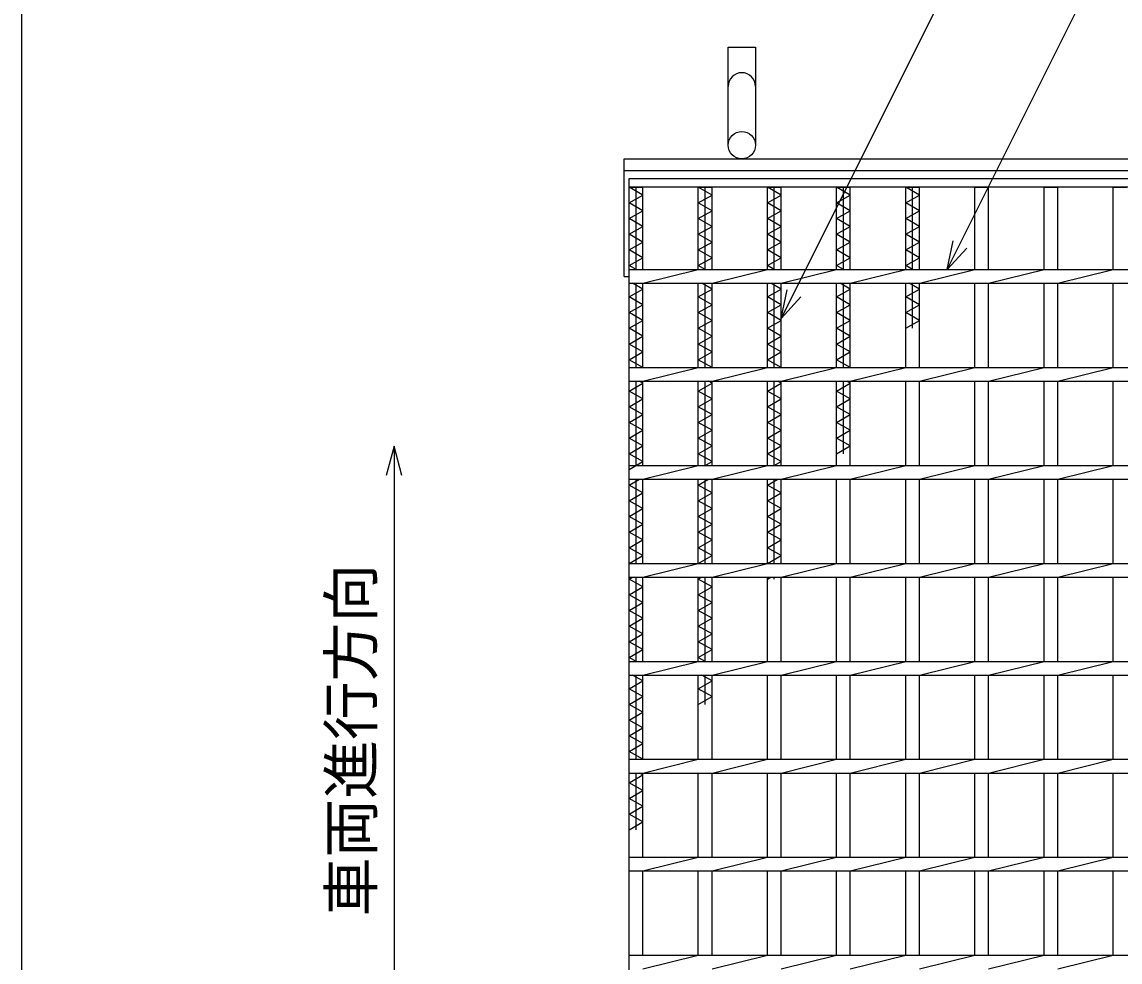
# Model space of a CAD drawing. Units: millimetres, scale not verified. Extents: x -1820 to 1731, y -1282 to 1054.
# Drawn here: x -1729 to -1168, y 54 to 534 of the extents above; entities that cross this region are included whole.
import ezdxf
from ezdxf.enums import TextEntityAlignment as Align

# ---------------------------------------------------------------- set-up
doc = ezdxf.new("R2010")
doc.units = ezdxf.units.MM
doc.header["$LTSCALE"] = 10
for name, color, linetype, lineweight in [('0_2', 150, 'Continuous', 25), ('16', 3, 'Continuous', 25), ('19', 6, 'Continuous', 25), ('22', 4, 'Continuous', 25)]:
    doc.layers.add(name, color=color, linetype=linetype, lineweight=lineweight)
doc.styles.add('ベクトル', font='')
doc.styles.get('ベクトル').set_extended_font_data('ベクトル')

msp = doc.modelspace()

# ---------------------------------------------------------------- linework, layer by layer
at = {"layer": '0_2'}
msp.add_line((-1729, -1146.5), (-1729, 1053.5), dxfattribs=at)
at = {"layer": '0_2', "color": 4}
for p, q in [((-1539, 317.33), (-1543, 302.33)), ((-1535, 302.33), (-1539, 317.33)), ((-1539, 317.33), (-1539, 17.33))]:
    msp.add_line(p, q, dxfattribs=at)
at = {"layer": '16'}
for p, q in [((-1419, 454), (-424, 454)), ((-1419, 449.5), (-1419, 454)), ((-424, 449.5), (-1419, 449.5)), ((-1419, -141.5), (-1419, 449.5)), ((-1419, 449.5), (-1412, 449.5)), ((-1412, 445.5), (-1419, 449.5)), ((-1415.5, 407.5), (-1415.5, 449.5)), ((-1412, 407.5), (-1412, 449.5)), ((-1383.7, 407.5), (-1383.7, 449.5)), ((-1383.7, 449.5), (-1376.7, 449.5)), ((-1376.7, 445.5), (-1383.7, 449.5)), ((-1380.2, 407.5), (-1380.2, 449.5)), ((-1376.7, 407.5), (-1376.7, 449.5)), ((-1348.4, 407.5), (-1348.4, 449.5)), ((-1348.4, 449.5), (-1341.4, 449.5)), ((-1341.4, 445.5), (-1348.4, 449.5)), ((-1344.9, 407.5), (-1344.9, 449.5)), ((-1341.4, 407.5), (-1341.4, 449.5)), ((-1313.1, 407.5), (-1313.1, 449.5)), ((-1313.1, 449.5), (-1306.1, 449.5)), ((-1306.1, 445.5), (-1313.1, 449.5)), ((-1309.6, 407.5), (-1309.6, 449.5)), ((-1306.1, 407.5), (-1306.1, 449.5)), ((-1277.8, 407.5), (-1277.8, 449.5)), ((-1277.8, 449.5), (-1270.8, 449.5)), ((-1270.8, 445.5), (-1277.8, 449.5)), ((-1274.3, 407.5), (-1274.3, 449.5)), ((-1270.8, 407.5), (-1270.8, 449.5)), ((-1242.5, 407.5), (-1242.5, 449.5)), ((-1242.5, 449.5), (-1235.5, 449.5)), ((-1235.5, 407.5), (-1235.5, 449.5)), ((-1207.2, 407.5), (-1207.2, 449.5)), ((-1207.2, 449.5), (-1200.2, 449.5)), ((-1200.2, 407.5), (-1200.2, 449.5)), ((-1171.9, 407.5), (-1171.9, 449.5)), ((-1171.9, 449.5), (-1164.9, 449.5)), ((-1419, 441.5), (-1412, 445.5)), ((-1383.7, 441.5), (-1376.7, 445.5)), ((-1348.4, 441.5), (-1341.4, 445.5)), ((-1313.1, 441.5), (-1306.1, 445.5)), ((-1277.8, 441.5), (-1270.8, 445.5)), ((-1412, 437.5), (-1419, 441.5)), ((-1419, 433.5), (-1412, 437.5)), ((-1376.7, 437.5), (-1383.7, 441.5)), ((-1383.7, 433.5), (-1376.7, 437.5)), ((-1341.4, 437.5), (-1348.4, 441.5)), ((-1348.4, 433.5), (-1341.4, 437.5)), ((-1306.1, 437.5), (-1313.1, 441.5)), ((-1313.1, 433.5), (-1306.1, 437.5)), ((-1270.8, 437.5), (-1277.8, 441.5)), ((-1277.8, 433.5), (-1270.8, 437.5)), ((-1412, 429.5), (-1419, 433.5)), ((-1376.7, 429.5), (-1383.7, 433.5)), ((-1341.4, 429.5), (-1348.4, 433.5)), ((-1306.1, 429.5), (-1313.1, 433.5)), ((-1270.8, 429.5), (-1277.8, 433.5)), ((-1419, 425.5), (-1412, 429.5)), ((-1383.7, 425.5), (-1376.7, 429.5)), ((-1348.4, 425.5), (-1341.4, 429.5)), ((-1313.1, 425.5), (-1306.1, 429.5)), ((-1277.8, 425.5), (-1270.8, 429.5)), ((-1412, 421.5), (-1419, 425.5)), ((-1419, 417.5), (-1412, 421.5)), ((-1376.7, 421.5), (-1383.7, 425.5)), ((-1383.7, 417.5), (-1376.7, 421.5)), ((-1341.4, 421.5), (-1348.4, 425.5)), ((-1348.4, 417.5), (-1341.4, 421.5)), ((-1306.1, 421.5), (-1313.1, 425.5)), ((-1313.1, 417.5), (-1306.1, 421.5)), ((-1270.8, 421.5), (-1277.8, 425.5)), ((-1277.8, 417.5), (-1270.8, 421.5)), ((-1412, 413.5), (-1419, 417.5)), ((-1376.7, 413.5), (-1383.7, 417.5)), ((-1341.4, 413.5), (-1348.4, 417.5)), ((-1306.1, 413.5), (-1313.1, 417.5)), ((-1270.8, 413.5), (-1277.8, 417.5)), ((-1419, 409.5), (-1412, 413.5)), ((-1415.5, 407.5), (-1419, 409.5)), ((-1383.7, 409.5), (-1376.7, 413.5)), ((-1380.2, 407.5), (-1383.7, 409.5)), ((-1348.4, 409.5), (-1341.4, 413.5)), ((-1344.9, 407.5), (-1348.4, 409.5)), ((-1313.1, 409.5), (-1306.1, 413.5)), ((-1309.6, 407.5), (-1313.1, 409.5)), ((-1277.8, 409.5), (-1270.8, 413.5)), ((-1274.3, 407.5), (-1277.8, 409.5)), ((-1419, 407.5), (-424, 407.5)), ((-1419, 400.5), (-1419, 407.5)), ((-1412, 400.5), (-1383.7, 407.5)), ((-1376.7, 400.5), (-1348.4, 407.5)), ((-1341.4, 400.5), (-1313.1, 407.5)), ((-1306.1, 400.5), (-1277.8, 407.5)), ((-1270.8, 400.5), (-1242.5, 407.5)), ((-1235.5, 400.5), (-1207.2, 407.5)), ((-1200.2, 400.5), (-1171.9, 407.5)), ((-1419, 400.5), (-424, 400.5)), ((-1412, 397.5), (-1417.25, 400.5)), ((-1415.5, 357.5), (-1415.5, 400.5)), ((-1412, 357.5), (-1412, 400.5)), ((-1383.7, 357.5), (-1383.7, 400.5)), ((-1376.7, 397.5), (-1381.95, 400.5)), ((-1380.2, 357.5), (-1380.2, 400.5)), ((-1376.7, 357.5), (-1376.7, 400.5)), ((-1348.4, 357.5), (-1348.4, 400.5)), ((-1341.4, 397.5), (-1346.65, 400.5)), ((-1344.9, 357.5), (-1344.9, 400.5)), ((-1341.4, 357.5), (-1341.4, 400.5)), ((-1313.1, 357.5), (-1313.1, 400.5)), ((-1306.1, 397.5), (-1311.35, 400.5)), ((-1309.6, 357.5), (-1309.6, 400.5)), ((-1306.1, 357.5), (-1306.1, 400.5)), ((-1277.8, 357.5), (-1277.8, 400.5)), ((-1270.8, 397.5), (-1276.05, 400.5)), ((-1274.3, 377.5), (-1274.3, 400.5)), ((-1270.8, 357.5), (-1270.8, 400.5)), ((-1242.5, 357.5), (-1242.5, 400.5)), ((-1235.5, 357.5), (-1235.5, 400.5)), ((-1207.2, 357.5), (-1207.2, 400.5)), ((-1200.2, 357.5), (-1200.2, 400.5)), ((-1171.9, 357.5), (-1171.9, 400.5)), ((-1419, 393.5), (-1412, 397.5)), ((-1412, 389.5), (-1419, 393.5)), ((-1383.7, 393.5), (-1376.7, 397.5)), ((-1376.7, 389.5), (-1383.7, 393.5)), ((-1348.4, 393.5), (-1341.4, 397.5)), ((-1341.4, 389.5), (-1348.4, 393.5)), ((-1313.1, 393.5), (-1306.1, 397.5)), ((-1306.1, 389.5), (-1313.1, 393.5)), ((-1277.8, 393.5), (-1270.8, 397.5)), ((-1270.8, 389.5), (-1277.8, 393.5)), ((-1419, 385.5), (-1412, 389.5)), ((-1383.7, 385.5), (-1376.7, 389.5)), ((-1348.4, 385.5), (-1341.4, 389.5)), ((-1313.1, 385.5), (-1306.1, 389.5)), ((-1277.8, 385.5), (-1270.8, 389.5)), ((-1412, 381.5), (-1419, 385.5)), ((-1419, 377.5), (-1412, 381.5)), ((-1376.7, 381.5), (-1383.7, 385.5)), ((-1383.7, 377.5), (-1376.7, 381.5)), ((-1341.4, 381.5), (-1348.4, 385.5)), ((-1348.4, 377.5), (-1341.4, 381.5)), ((-1306.1, 381.5), (-1313.1, 385.5)), ((-1313.1, 377.5), (-1306.1, 381.5)), ((-1270.8, 381.5), (-1277.8, 385.5)), ((-1277.8, 377.5), (-1270.8, 381.5)), ((-1412, 373.5), (-1419, 377.5)), ((-1376.7, 373.5), (-1383.7, 377.5)), ((-1341.4, 373.5), (-1348.4, 377.5)), ((-1306.1, 373.5), (-1313.1, 377.5)), ((-1419, 369.5), (-1412, 373.5)), ((-1383.7, 369.5), (-1376.7, 373.5)), ((-1348.4, 369.5), (-1341.4, 373.5)), ((-1313.1, 369.5), (-1306.1, 373.5)), ((-1412, 365.5), (-1419, 369.5)), ((-1419, 361.5), (-1412, 365.5)), ((-1376.7, 365.5), (-1383.7, 369.5)), ((-1383.7, 361.5), (-1376.7, 365.5)), ((-1341.4, 365.5), (-1348.4, 369.5)), ((-1348.4, 361.5), (-1341.4, 365.5)), ((-1306.1, 365.5), (-1313.1, 369.5)), ((-1313.1, 361.5), (-1306.1, 365.5)), ((-1412, 357.5), (-1419, 361.5)), ((-1376.7, 357.5), (-1383.7, 361.5)), ((-1341.4, 357.5), (-1348.4, 361.5)), ((-1306.1, 357.5), (-1313.1, 361.5)), ((-1419, 357.5), (-424, 357.5)), ((-1419, 350.5), (-1419, 357.5)), ((-1412, 350.5), (-1383.7, 357.5)), ((-1376.7, 350.5), (-1348.4, 357.5)), ((-1341.4, 350.5), (-1313.1, 357.5)), ((-1306.1, 350.5), (-1277.8, 357.5)), ((-1270.8, 350.5), (-1242.5, 357.5)), ((-1235.5, 350.5), (-1207.2, 357.5)), ((-1200.2, 350.5), (-1171.9, 357.5)), ((-1419, 350.5), (-424, 350.5)), ((-1419, 345.5), (-1412, 349.5)), ((-1415.5, 307.5), (-1415.5, 350.5)), ((-1412, 349.5), (-1413.75, 350.5)), ((-1412, 307.5), (-1412, 350.5)), ((-1383.7, 307.5), (-1383.7, 350.5)), ((-1383.7, 345.5), (-1376.7, 349.5)), ((-1380.2, 307.5), (-1380.2, 350.5)), ((-1376.7, 349.5), (-1378.45, 350.5)), ((-1376.7, 307.5), (-1376.7, 350.5)), ((-1348.4, 307.5), (-1348.4, 350.5)), ((-1348.4, 345.5), (-1341.4, 349.5)), ((-1344.9, 307.5), (-1344.9, 350.5)), ((-1341.4, 349.5), (-1343.15, 350.5)), ((-1341.4, 307.5), (-1341.4, 350.5)), ((-1313.1, 307.5), (-1313.1, 350.5)), ((-1313.1, 345.5), (-1306.1, 349.5)), ((-1309.6, 313.5), (-1309.6, 350.5)), ((-1306.1, 349.5), (-1307.85, 350.5)), ((-1306.1, 307.5), (-1306.1, 350.5)), ((-1277.8, 307.5), (-1277.8, 350.5)), ((-1270.8, 307.5), (-1270.8, 350.5)), ((-1242.5, 307.5), (-1242.5, 350.5)), ((-1235.5, 307.5), (-1235.5, 350.5)), ((-1207.2, 307.5), (-1207.2, 350.5)), ((-1200.2, 307.5), (-1200.2, 350.5)), ((-1171.9, 307.5), (-1171.9, 350.5)), ((-1412, 341.5), (-1419, 345.5)), ((-1376.7, 341.5), (-1383.7, 345.5)), ((-1341.4, 341.5), (-1348.4, 345.5)), ((-1306.1, 341.5), (-1313.1, 345.5)), ((-1419, 337.5), (-1412, 341.5)), ((-1412, 333.5), (-1419, 337.5)), ((-1383.7, 337.5), (-1376.7, 341.5)), ((-1376.7, 333.5), (-1383.7, 337.5)), ((-1348.4, 337.5), (-1341.4, 341.5)), ((-1341.4, 333.5), (-1348.4, 337.5)), ((-1313.1, 337.5), (-1306.1, 341.5)), ((-1306.1, 333.5), (-1313.1, 337.5)), ((-1419, 329.5), (-1412, 333.5)), ((-1383.7, 329.5), (-1376.7, 333.5)), ((-1348.4, 329.5), (-1341.4, 333.5)), ((-1313.1, 329.5), (-1306.1, 333.5)), ((-1412, 325.5), (-1419, 329.5)), ((-1419, 321.5), (-1412, 325.5)), ((-1376.7, 325.5), (-1383.7, 329.5)), ((-1383.7, 321.5), (-1376.7, 325.5)), ((-1341.4, 325.5), (-1348.4, 329.5)), ((-1348.4, 321.5), (-1341.4, 325.5)), ((-1306.1, 325.5), (-1313.1, 329.5)), ((-1313.1, 321.5), (-1306.1, 325.5)), ((-1412, 317.5), (-1419, 321.5)), ((-1376.7, 317.5), (-1383.7, 321.5)), ((-1341.4, 317.5), (-1348.4, 321.5)), ((-1306.1, 317.5), (-1313.1, 321.5)), ((-1419, 313.5), (-1412, 317.5)), ((-1383.7, 313.5), (-1376.7, 317.5)), ((-1348.4, 313.5), (-1341.4, 317.5)), ((-1313.1, 313.5), (-1306.1, 317.5)), ((-1412, 309.5), (-1419, 313.5)), ((-1419, 305.5), (-1412, 309.5)), ((-1376.7, 309.5), (-1383.7, 313.5)), ((-1380.2, 307.5), (-1376.7, 309.5)), ((-1341.4, 309.5), (-1348.4, 313.5)), ((-1344.9, 307.5), (-1341.4, 309.5)), ((-1419, 307.5), (-424, 307.5)), ((-1419, 300.5), (-1419, 307.5)), ((-1412, 300.5), (-1383.7, 307.5)), ((-1376.7, 300.5), (-1348.4, 307.5)), ((-1341.4, 300.5), (-1313.1, 307.5)), ((-1306.1, 300.5), (-1277.8, 307.5)), ((-1270.8, 300.5), (-1242.5, 307.5)), ((-1235.5, 300.5), (-1207.2, 307.5)), ((-1200.2, 300.5), (-1171.9, 307.5)), ((-1419, 300.5), (-424, 300.5)), ((-1419, 297.5), (-1413.75, 300.5)), ((-1412, 293.5), (-1419, 297.5)), ((-1415.5, 257.5), (-1415.5, 300.5)), ((-1412, 257.5), (-1412, 300.5)), ((-1383.7, 257.5), (-1383.7, 300.5)), ((-1383.7, 297.5), (-1378.45, 300.5)), ((-1376.7, 293.5), (-1383.7, 297.5)), ((-1380.2, 257.5), (-1380.2, 300.5)), ((-1376.7, 257.5), (-1376.7, 300.5)), ((-1348.4, 257.5), (-1348.4, 300.5)), ((-1348.4, 297.5), (-1343.15, 300.5)), ((-1341.4, 293.5), (-1348.4, 297.5)), ((-1344.9, 257.5), (-1344.9, 300.5)), ((-1341.4, 257.5), (-1341.4, 300.5)), ((-1313.1, 257.5), (-1313.1, 300.5)), ((-1306.1, 257.5), (-1306.1, 300.5)), ((-1277.8, 257.5), (-1277.8, 300.5)), ((-1270.8, 257.5), (-1270.8, 300.5)), ((-1242.5, 257.5), (-1242.5, 300.5)), ((-1235.5, 257.5), (-1235.5, 300.5)), ((-1207.2, 257.5), (-1207.2, 300.5)), ((-1200.2, 257.5), (-1200.2, 300.5)), ((-1171.9, 257.5), (-1171.9, 300.5)), ((-1419, 289.5), (-1412, 293.5)), ((-1383.7, 289.5), (-1376.7, 293.5)), ((-1348.4, 289.5), (-1341.4, 293.5)), ((-1412, 285.5), (-1419, 289.5)), ((-1376.7, 285.5), (-1383.7, 289.5)), ((-1341.4, 285.5), (-1348.4, 289.5)), ((-1419, 281.5), (-1412, 285.5)), ((-1412, 277.5), (-1419, 281.5)), ((-1383.7, 281.5), (-1376.7, 285.5)), ((-1376.7, 277.5), (-1383.7, 281.5)), ((-1348.4, 281.5), (-1341.4, 285.5)), ((-1341.4, 277.5), (-1348.4, 281.5)), ((-1419, 273.5), (-1412, 277.5)), ((-1383.7, 273.5), (-1376.7, 277.5)), ((-1348.4, 273.5), (-1341.4, 277.5)), ((-1412, 269.5), (-1419, 273.5)), ((-1419, 265.5), (-1412, 269.5)), ((-1376.7, 269.5), (-1383.7, 273.5)), ((-1383.7, 265.5), (-1376.7, 269.5)), ((-1341.4, 269.5), (-1348.4, 273.5)), ((-1348.4, 265.5), (-1341.4, 269.5)), ((-1412, 261.5), (-1419, 265.5)), ((-1376.7, 261.5), (-1383.7, 265.5)), ((-1341.4, 261.5), (-1348.4, 265.5)), ((-1419, 257.5), (-1412, 261.5)), ((-1383.7, 257.5), (-1376.7, 261.5)), ((-1348.4, 257.5), (-1341.4, 261.5)), ((-1419, 257.5), (-424, 257.5)), ((-1419, 250.5), (-1419, 257.5)), ((-1412, 250.5), (-1383.7, 257.5)), ((-1376.7, 250.5), (-1348.4, 257.5)), ((-1341.4, 250.5), (-1313.1, 257.5)), ((-1306.1, 250.5), (-1277.8, 257.5)), ((-1270.8, 250.5), (-1242.5, 257.5)), ((-1235.5, 250.5), (-1207.2, 257.5)), ((-1200.2, 250.5), (-1171.9, 257.5)), ((-1419, 250.5), (-424, 250.5)), ((-1419, 249.5), (-1417.25, 250.5)), ((-1412, 245.5), (-1419, 249.5)), ((-1415.5, 207.5), (-1415.5, 250.5)), ((-1412, 207.5), (-1412, 250.5)), ((-1383.7, 207.5), (-1383.7, 250.5)), ((-1383.7, 249.5), (-1381.95, 250.5)), ((-1376.7, 245.5), (-1383.7, 249.5)), ((-1380.2, 207.5), (-1380.2, 250.5)), ((-1376.7, 207.5), (-1376.7, 250.5)), ((-1348.4, 207.5), (-1348.4, 250.5)), ((-1348.4, 249.5), (-1346.65, 250.5)), ((-1344.9, 249.5), (-1344.9, 250.5)), ((-1341.4, 207.5), (-1341.4, 250.5)), ((-1313.1, 207.5), (-1313.1, 250.5)), ((-1306.1, 207.5), (-1306.1, 250.5)), ((-1277.8, 207.5), (-1277.8, 250.5)), ((-1270.8, 207.5), (-1270.8, 250.5)), ((-1242.5, 207.5), (-1242.5, 250.5)), ((-1235.5, 207.5), (-1235.5, 250.5)), ((-1207.2, 207.5), (-1207.2, 250.5)), ((-1200.2, 207.5), (-1200.2, 250.5)), ((-1171.9, 207.5), (-1171.9, 250.5)), ((-1419, 241.5), (-1412, 245.5)), ((-1412, 237.5), (-1419, 241.5)), ((-1383.7, 241.5), (-1376.7, 245.5)), ((-1376.7, 237.5), (-1383.7, 241.5)), ((-1419, 233.5), (-1412, 237.5)), ((-1383.7, 233.5), (-1376.7, 237.5)), ((-1412, 229.5), (-1419, 233.5)), ((-1376.7, 229.5), (-1383.7, 233.5)), ((-1419, 225.5), (-1412, 229.5)), ((-1412, 221.5), (-1419, 225.5)), ((-1383.7, 225.5), (-1376.7, 229.5)), ((-1376.7, 221.5), (-1383.7, 225.5)), ((-1419, 217.5), (-1412, 221.5)), ((-1383.7, 217.5), (-1376.7, 221.5)), ((-1412, 213.5), (-1419, 217.5)), ((-1419, 209.5), (-1412, 213.5)), ((-1376.7, 213.5), (-1383.7, 217.5)), ((-1383.7, 209.5), (-1376.7, 213.5)), ((-1415.5, 207.5), (-1419, 209.5)), ((-1419, 207.5), (-424, 207.5)), ((-1419, 200.5), (-1419, 207.5)), ((-1412, 200.5), (-1383.7, 207.5)), ((-1380.2, 207.5), (-1383.7, 209.5)), ((-1376.7, 200.5), (-1348.4, 207.5)), ((-1341.4, 200.5), (-1313.1, 207.5)), ((-1306.1, 200.5), (-1277.8, 207.5)), ((-1270.8, 200.5), (-1242.5, 207.5)), ((-1235.5, 200.5), (-1207.2, 207.5)), ((-1200.2, 200.5), (-1171.9, 207.5)), ((-1419, 200.5), (-424, 200.5)), ((-1419, 193.5), (-1412, 197.5)), ((-1412, 197.5), (-1417.25, 200.5)), ((-1415.5, 157.5), (-1415.5, 200.5)), ((-1412, 157.5), (-1412, 200.5)), ((-1383.7, 157.5), (-1383.7, 200.5)), ((-1383.7, 193.5), (-1376.7, 197.5)), ((-1376.7, 197.5), (-1381.95, 200.5)), ((-1380.2, 185.5), (-1380.2, 200.5)), ((-1376.7, 157.5), (-1376.7, 200.5)), ((-1348.4, 157.5), (-1348.4, 200.5)), ((-1341.4, 157.5), (-1341.4, 200.5)), ((-1313.1, 157.5), (-1313.1, 200.5)), ((-1306.1, 157.5), (-1306.1, 200.5)), ((-1277.8, 157.5), (-1277.8, 200.5)), ((-1270.8, 157.5), (-1270.8, 200.5)), ((-1242.5, 157.5), (-1242.5, 200.5)), ((-1235.5, 157.5), (-1235.5, 200.5)), ((-1207.2, 157.5), (-1207.2, 200.5)), ((-1200.2, 157.5), (-1200.2, 200.5)), ((-1171.9, 157.5), (-1171.9, 200.5)), ((-1412, 189.5), (-1419, 193.5)), ((-1376.7, 189.5), (-1383.7, 193.5)), ((-1419, 185.5), (-1412, 189.5)), ((-1412, 181.5), (-1419, 185.5)), ((-1383.7, 185.5), (-1376.7, 189.5)), ((-1419, 177.5), (-1412, 181.5)), ((-1412, 173.5), (-1419, 177.5)), ((-1419, 169.5), (-1412, 173.5)), ((-1412, 165.5), (-1419, 169.5)), ((-1419, 161.5), (-1412, 165.5)), ((-1412, 157.5), (-1419, 161.5)), ((-1419, 157.5), (-424, 157.5)), ((-1419, 150.5), (-1419, 157.5)), ((-1412, 150.5), (-1383.7, 157.5)), ((-1376.7, 150.5), (-1348.4, 157.5)), ((-1341.4, 150.5), (-1313.1, 157.5)), ((-1306.1, 150.5), (-1277.8, 157.5)), ((-1270.8, 150.5), (-1242.5, 157.5)), ((-1235.5, 150.5), (-1207.2, 157.5)), ((-1200.2, 150.5), (-1171.9, 157.5)), ((-1419, 150.5), (-424, 150.5)), ((-1419, 145.5), (-1412, 149.5)), ((-1415.5, 121.5), (-1415.5, 150.5)), ((-1412, 149.5), (-1413.75, 150.5)), ((-1412, 107.5), (-1412, 150.5)), ((-1383.7, 107.5), (-1383.7, 150.5)), ((-1376.7, 107.5), (-1376.7, 150.5)), ((-1348.4, 107.5), (-1348.4, 150.5)), ((-1341.4, 107.5), (-1341.4, 150.5)), ((-1313.1, 107.5), (-1313.1, 150.5)), ((-1306.1, 107.5), (-1306.1, 150.5)), ((-1277.8, 107.5), (-1277.8, 150.5)), ((-1270.8, 107.5), (-1270.8, 150.5)), ((-1242.5, 107.5), (-1242.5, 150.5)), ((-1235.5, 107.5), (-1235.5, 150.5)), ((-1207.2, 107.5), (-1207.2, 150.5)), ((-1200.2, 107.5), (-1200.2, 150.5)), ((-1171.9, 107.5), (-1171.9, 150.5)), ((-1412, 141.5), (-1419, 145.5)), ((-1419, 137.5), (-1412, 141.5)), ((-1412, 133.5), (-1419, 137.5)), ((-1419, 129.5), (-1412, 133.5)), ((-1412, 125.5), (-1419, 129.5)), ((-1419, 121.5), (-1412, 125.5)), ((-1419, 107.5), (-424, 107.5)), ((-1419, 100.5), (-1419, 107.5)), ((-1412, 100.5), (-1383.7, 107.5)), ((-1376.7, 100.5), (-1348.4, 107.5)), ((-1341.4, 100.5), (-1313.1, 107.5)), ((-1306.1, 100.5), (-1277.8, 107.5)), ((-1270.8, 100.5), (-1242.5, 107.5)), ((-1235.5, 100.5), (-1207.2, 107.5)), ((-1200.2, 100.5), (-1171.9, 107.5)), ((-1419, 100.5), (-424, 100.5)), ((-1412, 57.5), (-1412, 100.5)), ((-1383.7, 57.5), (-1383.7, 100.5)), ((-1376.7, 57.5), (-1376.7, 100.5)), ((-1348.4, 57.5), (-1348.4, 100.5)), ((-1341.4, 57.5), (-1341.4, 100.5)), ((-1313.1, 57.5), (-1313.1, 100.5)), ((-1306.1, 57.5), (-1306.1, 100.5)), ((-1277.8, 57.5), (-1277.8, 100.5)), ((-1270.8, 57.5), (-1270.8, 100.5)), ((-1242.5, 57.5), (-1242.5, 100.5)), ((-1235.5, 57.5), (-1235.5, 100.5)), ((-1207.2, 57.5), (-1207.2, 100.5)), ((-1200.2, 57.5), (-1200.2, 100.5)), ((-1171.9, 57.5), (-1171.9, 100.5)), ((-1419, 57.5), (-424, 57.5)), ((-1419, 50.5), (-1419, 57.5)), ((-1412, 50.5), (-1383.7, 57.5)), ((-1376.7, 50.5), (-1348.4, 57.5)), ((-1341.4, 50.5), (-1313.1, 57.5)), ((-1306.1, 50.5), (-1277.8, 57.5)), ((-1270.8, 50.5), (-1242.5, 57.5)), ((-1235.5, 50.5), (-1207.2, 57.5)), ((-1200.2, 50.5), (-1171.9, 57.5))]:
    msp.add_line(p, q, dxfattribs=at)
at = {"layer": '19'}
for p, q in [((-1368.5, 471), (-1368.5, 521)), ((-1368.5, 521), (-1354.5, 521)), ((-1354.5, 521), (-1354.5, 471)), ((-1421.5, 464), (-421.5, 464)), ((-1421.5, 404), (-1421.5, 464)), ((-1421.5, 458), (-421.5, 458)), ((-1421.5, 404), (-1419, 404))]:
    msp.add_line(p, q, dxfattribs=at)
msp.add_circle((-1361.5, 471), 7, dxfattribs=at)
msp.add_arc((-1361.5, 501), 7, 0, 180, dxfattribs=at)
at = {"layer": '22'}
for p, q in [((-1341.4, 382.5), (-1159.65, 746)), ((-1256.65, 407.5), (-1110.65, 699.5)), ((-1256.65, 407.5), (-1253.65, 422.1)), ((-1256.65, 407.5), (-1246.65, 418.5)), ((-1341.4, 382.5), (-1338.4, 397.1)), ((-1341.4, 382.5), (-1331.4, 393.5))]:
    msp.add_line(p, q, dxfattribs=at)

# ---------------------------------------------------------------- texts
at = {"layer": '0_2', "color": 2, "style": 'ベクトル'}
msp.add_text('車両進行方向', height=21.99, rotation=90, dxfattribs=at).set_placement((-1561, 77.33), align=Align.MIDDLE_LEFT)

doc.saveas('drawing.dxf')
